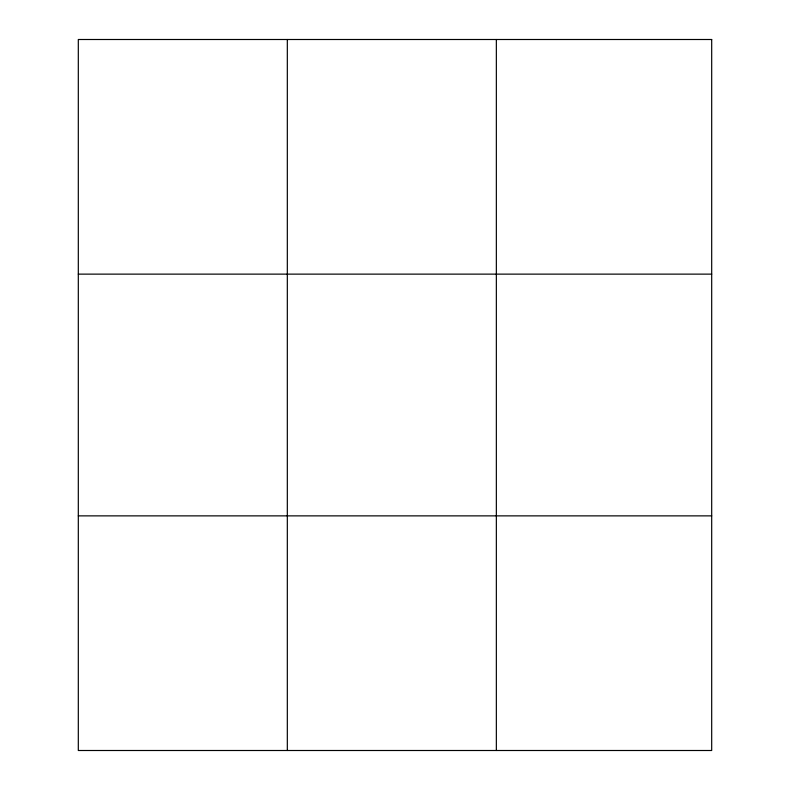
<?xml version="1.0" encoding="UTF-8"?>
<svg xmlns="http://www.w3.org/2000/svg" width="790" height="790" viewBox="0 0 790 790"><rect width="100%" height="100%" fill="white"/><g stroke="black" fill="none" stroke-linecap="round" stroke-linejoin="round"><path stroke-width="1.19" d="M287.323 750.5L287.323 39.5M496.347 750.5L496.347 39.5M78.309 274.13L711.691 274.13M78.309 515.87L711.691 515.87M711.691 39.5L711.691 750.5L78.309 750.5L78.309 39.5L711.691 39.5"/></g></svg>
